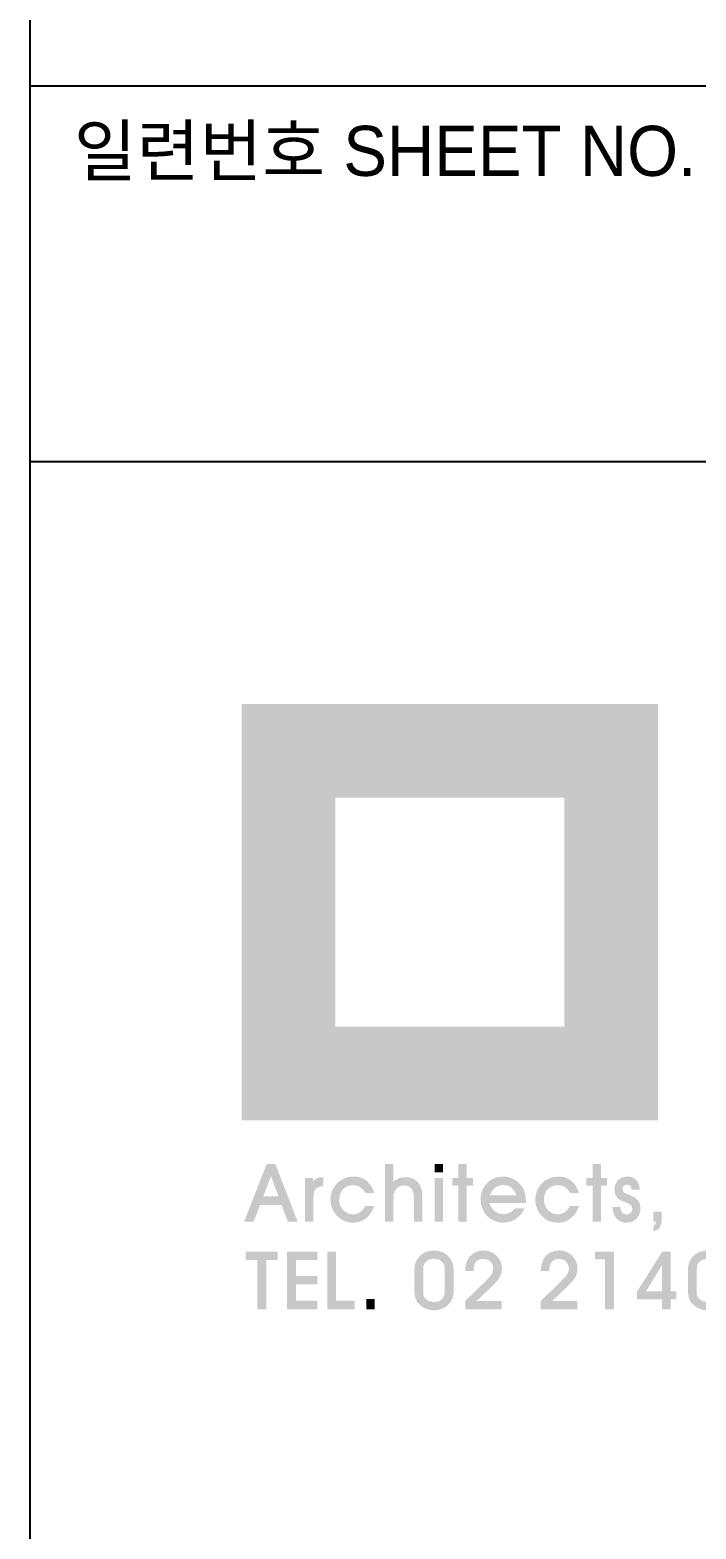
# Model space of a CAD drawing. Header units: millimetres. Extents: x -24416 to 92204, y -190080 to 23760.
# Drawn here: x 37550 to 38881, y -157662 to -154669 of the extents above; entities that cross this region are included whole.
import ezdxf

# ---------------------------------------------------------------- set-up
doc = ezdxf.new("R2010")
doc.units = ezdxf.units.MM
doc.header["$LTSCALE"] = 50
doc.layers.add('AA-BORD-FORM', color=7, linetype='Continuous')
doc.layers.add('AA-BORD-TEXT', color=3, linetype='Continuous')
doc.styles.add('HAUD01', font='Dotum.ttf')

# ---------------------------------------------------------------- blocks, each defined once
blk = doc.blocks.new('XR-FORM 청주월명')
at = {"layer": 'AA-BORD-FORM'}
h = blk.add_hatch(color=256, dxfattribs=at)
h.paths.add_polyline_path([(776.088, 87.312), (759.463, 87.312), (759.463, 70.688), (776.088, 70.688)])
h.paths.add_polyline_path([(763.2, 83.576), (772.351, 83.576), (772.351, 74.425), (763.2, 74.425)], flags=16)
h = blk.add_hatch(color=256, dxfattribs=at)
h.paths.add_polyline_path([(760.801, 68.941), (760.459, 68.941), (759.556, 66.638), (759.937, 66.638), (760.192, 67.299), (761.057, 67.299), (761.304, 66.638), (761.696, 66.638)])
h.paths.add_polyline_path([(760.929, 67.649), (760.325, 67.649), (760.627, 68.465)], flags=16)
for points in [[(765.531, 67.69), (765.581, 67.873), (765.7, 68.019), (765.727, 68.035), (765.898, 68.084), (765.953, 68.087), (766.14, 68.049), (766.249, 67.957), (766.314, 67.815), (766.342, 67.62), (766.344, 67.541), (766.344, 66.638), (766.679, 66.638), (766.679, 67.641), (766.662, 67.848), (766.613, 68.025), (766.532, 68.171), (766.494, 68.218), (766.363, 68.326), (766.197, 68.392), (766.004, 68.416), (765.996, 68.416), (765.806, 68.394), (765.76, 68.381), (765.605, 68.299), (765.521, 68.234), (765.521, 68.941), (765.183, 68.941), (765.183, 66.638), (765.521, 66.638), (765.521, 67.435), (765.526, 67.639)], [(767.505, 68.941), (767.173, 68.941), (767.173, 68.612), (767.505, 68.612)], [(768.696, 68.383), (768.451, 68.383), (768.451, 68.941), (768.117, 68.941), (768.117, 68.383), (767.872, 68.383), (767.872, 68.074), (768.117, 68.074), (768.117, 66.638), (768.451, 66.638), (768.451, 68.074), (768.696, 68.074)], [(774.057, 68.383), (773.812, 68.383), (773.812, 68.941), (773.478, 68.941), (773.478, 68.383), (773.233, 68.383), (773.233, 68.074), (773.478, 68.074), (773.478, 66.638), (773.812, 66.638), (773.812, 68.074), (774.057, 68.074)], [(762.326, 67.609), (762.348, 67.818), (762.405, 67.94), (762.538, 68.027), (762.715, 68.06), (762.715, 68.416), (762.527, 68.394), (762.489, 68.381), (762.334, 68.28), (762.307, 68.234), (762.307, 68.383), (761.992, 68.383), (761.992, 66.638), (762.326, 66.638)], [(763.357, 67.421), (763.351, 67.516), (763.376, 67.704), (763.452, 67.864), (763.509, 67.935), (763.653, 68.044), (763.827, 68.093), (763.889, 68.098), (764.08, 68.071), (764.186, 68.025), (764.319, 67.905), (764.395, 67.788), (764.759, 67.788), (764.681, 67.973), (764.583, 68.128), (764.463, 68.256), (764.441, 68.275), (764.286, 68.37), (764.115, 68.424), (763.947, 68.441), (763.759, 68.424), (763.579, 68.375), (763.566, 68.37), (763.4, 68.28), (763.261, 68.161), (763.251, 68.15), (763.136, 67.997), (763.066, 67.859), (763.019, 67.679), (763.006, 67.511), (763.025, 67.329), (763.074, 67.166), (763.158, 67), (763.267, 66.866), (763.408, 66.744), (763.55, 66.668), (763.724, 66.614), (763.906, 66.597), (764.099, 66.614), (764.27, 66.671), (764.422, 66.763), (764.55, 66.883), (764.653, 67.032), (764.738, 67.209), (764.757, 67.258), (764.395, 67.258), (764.286, 67.1), (764.191, 67.016), (764.023, 66.943), (763.906, 66.929), (763.724, 66.959), (763.569, 67.046), (763.512, 67.098), (763.408, 67.247)], [(767.505, 68.383), (767.173, 68.383), (767.173, 66.638), (767.505, 66.638)], [(772.763, 68.128), (772.643, 68.256), (772.621, 68.275), (772.467, 68.37), (772.295, 68.424), (772.127, 68.441), (771.939, 68.424), (771.76, 68.375), (771.746, 68.37), (771.58, 68.28), (771.442, 68.161), (771.431, 68.15), (771.317, 67.997), (771.246, 67.859), (771.2, 67.679), (771.186, 67.511), (771.205, 67.329), (771.254, 67.166), (771.338, 67), (771.447, 66.866), (771.588, 66.744), (771.73, 66.668), (771.904, 66.614), (772.086, 66.597), (772.279, 66.614), (772.45, 66.671), (772.602, 66.763), (772.73, 66.883), (772.834, 67.032), (772.918, 67.209), (772.937, 67.258), (772.575, 67.258), (772.467, 67.1), (772.371, 67.016), (772.203, 66.943), (772.086, 66.929), (771.904, 66.959), (771.749, 67.046), (771.692, 67.098), (771.588, 67.247), (771.537, 67.421), (771.531, 67.516), (771.556, 67.704), (771.632, 67.864), (771.689, 67.935), (771.833, 68.044), (772.007, 68.093), (772.07, 68.098), (772.26, 68.071), (772.366, 68.025), (772.499, 67.905), (772.575, 67.788), (772.94, 67.788), (772.861, 67.973)], [(775.22, 68.307), (775.076, 68.405), (774.891, 68.443), (774.862, 68.443), (774.679, 68.413), (774.527, 68.321), (774.497, 68.294), (774.394, 68.144), (774.348, 67.968), (774.348, 67.921), (774.378, 67.736), (774.391, 67.704), (774.5, 67.56), (774.533, 67.53), (774.644, 67.467), (774.807, 67.405), (774.878, 67.378), (775.025, 67.28), (775.074, 67.136), (775.006, 66.978), (774.84, 66.915), (774.677, 66.981), (774.66, 67), (774.59, 67.163), (774.587, 67.228), (774.272, 67.228), (774.296, 67.03), (774.361, 66.864), (774.432, 66.766), (774.573, 66.654), (774.745, 66.603), (774.829, 66.597), (775.014, 66.622), (775.171, 66.703), (775.231, 66.755), (775.337, 66.902), (775.389, 67.073), (775.394, 67.149), (775.367, 67.345), (775.305, 67.475), (775.185, 67.592), (775.025, 67.679), (774.894, 67.728), (774.723, 67.807), (774.666, 67.938), (774.715, 68.074), (774.848, 68.122), (774.987, 68.074), (775.041, 67.919), (775.365, 67.919), (775.332, 68.114), (775.253, 68.269)], [(776.232, 66.687), (776.232, 67.038), (775.903, 67.038), (775.903, 66.638), (776.014, 66.638), (775.973, 66.51), (775.903, 66.47), (775.903, 66.244), (776.079, 66.317), (776.153, 66.391), (776.218, 66.546)], [(760.442, 65.105), (760.902, 65.105), (760.902, 65.442), (759.619, 65.442), (759.619, 65.105), (760.089, 65.105), (760.089, 63.139), (760.442, 63.139)], [(762.481, 65.442), (761.269, 65.442), (761.269, 63.139), (762.481, 63.139), (762.481, 63.485), (761.625, 63.485), (761.625, 64.132), (762.481, 64.132), (762.481, 64.463), (761.625, 64.463), (761.625, 65.108), (762.481, 65.108)], [(763.232, 65.442), (762.875, 65.442), (762.875, 63.139), (763.974, 63.139), (763.974, 63.485), (763.232, 63.485)], [(769.658, 65.263), (769.645, 65.276), (769.498, 65.39), (769.332, 65.461), (769.153, 65.488), (769.128, 65.488), (768.938, 65.469), (768.769, 65.407), (768.625, 65.306), (768.593, 65.273), (768.492, 65.135), (768.424, 64.972), (768.391, 64.784), (768.389, 64.689), (768.389, 64.667), (768.726, 64.667), (768.726, 64.719), (768.753, 64.915), (768.826, 65.045), (768.97, 65.135), (769.115, 65.154), (769.294, 65.116), (769.403, 65.042), (769.495, 64.89), (769.511, 64.762), (769.473, 64.588), (769.424, 64.504), (769.324, 64.387), (769.199, 64.259), (769.191, 64.249), (768.389, 63.471), (768.389, 63.139), (769.851, 63.139), (769.851, 63.476), (768.851, 63.476), (769.528, 64.123), (769.664, 64.27), (769.764, 64.414), (769.772, 64.431), (769.84, 64.607), (769.857, 64.765), (769.835, 64.947), (769.77, 65.113)], [(772.665, 65.276), (772.518, 65.39), (772.355, 65.461), (772.173, 65.488), (772.151, 65.488), (771.958, 65.469), (771.79, 65.407), (771.646, 65.306), (771.616, 65.273), (771.512, 65.135), (771.447, 64.972), (771.412, 64.784), (771.409, 64.689), (771.409, 64.667), (771.746, 64.667), (771.746, 64.719), (771.773, 64.915), (771.847, 65.045), (771.991, 65.135), (772.135, 65.154), (772.314, 65.116), (772.423, 65.042), (772.515, 64.89), (772.532, 64.762), (772.494, 64.588), (772.445, 64.504), (772.344, 64.387), (772.219, 64.259), (772.211, 64.249), (771.409, 63.471), (771.409, 63.139), (772.872, 63.139), (772.872, 63.476), (771.871, 63.476), (772.548, 64.123), (772.684, 64.27), (772.785, 64.414), (772.793, 64.431), (772.861, 64.607), (772.877, 64.765), (772.855, 64.947), (772.79, 65.113), (772.679, 65.263)], [(774.331, 65.437), (773.573, 65.437), (773.573, 65.135), (773.97, 65.135), (773.97, 63.139), (774.331, 63.139)], [(764.778, 63.555), (764.439, 63.555), (764.439, 63.139), (764.778, 63.139)]]:
    blk.add_hatch(color=256, dxfattribs=at).paths.add_polyline_path(points)
h = blk.add_hatch(color=256, dxfattribs=at)
h.paths.add_polyline_path([(770.327, 68.335), (770.153, 68.405), (769.971, 68.438), (769.895, 68.441), (769.707, 68.422), (769.541, 68.37), (769.384, 68.28), (769.245, 68.158), (769.131, 68.006), (769.063, 67.864), (769.014, 67.688), (769, 67.516), (769.019, 67.331), (769.068, 67.168), (769.153, 67.002), (769.261, 66.866), (769.405, 66.744), (769.552, 66.668), (769.726, 66.614), (769.914, 66.597), (770.101, 66.614), (770.275, 66.671), (770.411, 66.747), (770.55, 66.861), (770.667, 67.002), (770.759, 67.168), (770.379, 67.168), (770.243, 67.04), (770.183, 67), (770.006, 66.94), (769.914, 66.934), (769.729, 66.962), (769.574, 67.049), (769.452, 67.179), (769.365, 67.345), (769.354, 67.383), (770.814, 67.383), (770.814, 67.448), (770.8, 67.644), (770.776, 67.772), (770.708, 67.948), (770.659, 68.035), (770.542, 68.18), (770.398, 68.294)])
h.paths.add_polyline_path([(769.916, 68.106), (770.101, 68.074), (770.221, 68.008), (770.338, 67.883), (770.43, 67.709), (770.436, 67.693), (769.37, 67.693), (769.462, 67.867), (769.589, 68.002), (769.756, 68.084)], flags=16)
h = blk.add_hatch(color=256, dxfattribs=at)
h.paths.add_polyline_path([(767.929, 64.637), (767.918, 64.836), (767.902, 64.928), (767.834, 65.105), (767.801, 65.154), (767.676, 65.295), (767.527, 65.398), (767.519, 65.401), (767.35, 65.466), (767.163, 65.488), (767.146, 65.488), (766.956, 65.469), (766.785, 65.415), (766.774, 65.409), (766.619, 65.306), (766.494, 65.173), (766.404, 65.012), (766.377, 64.915), (766.361, 64.749), (766.358, 64.624), (766.358, 63.955), (766.366, 63.751), (766.382, 63.645), (766.448, 63.468), (766.488, 63.408), (766.619, 63.275), (766.774, 63.18), (766.945, 63.118), (767.133, 63.096), (767.146, 63.096), (767.334, 63.118), (767.508, 63.177), (767.519, 63.183), (767.676, 63.283), (767.798, 63.416), (767.883, 63.582), (767.902, 63.65), (767.926, 63.824), (767.929, 63.941)])
h.paths.add_polyline_path([(766.711, 64.686), (766.722, 64.86), (766.766, 64.983), (766.902, 65.102), (766.921, 65.11), (767.097, 65.154), (767.141, 65.154), (767.326, 65.124), (767.364, 65.108), (767.505, 64.991), (767.516, 64.977), (767.562, 64.852), (767.573, 64.686), (767.573, 63.895), (767.546, 63.694), (767.468, 63.547), (767.326, 63.455), (767.138, 63.427), (766.953, 63.46), (766.918, 63.476), (766.771, 63.591), (766.76, 63.604), (766.717, 63.716), (766.711, 63.846)], flags=16)
h = blk.add_hatch(color=256, dxfattribs=at)
h.paths.add_polyline_path([(776.596, 65.442), (776.262, 65.442), (775.256, 63.846), (775.256, 63.536), (776.256, 63.536), (776.256, 63.139), (776.596, 63.139), (776.596, 63.536), (776.827, 63.536), (776.827, 63.86), (776.596, 63.86)])
h.paths.add_polyline_path([(776.256, 64.912), (776.256, 63.86), (775.615, 63.86)], flags=16)
h = blk.add_hatch(color=256, dxfattribs=at)
h.paths.add_polyline_path([(778.605, 65.295), (778.453, 65.398), (778.447, 65.401), (778.276, 65.466), (778.089, 65.488), (778.075, 65.488), (777.885, 65.469), (777.711, 65.415), (777.702, 65.409), (777.545, 65.306), (777.422, 65.173), (777.333, 65.012), (777.306, 64.915), (777.287, 64.749), (777.284, 64.624), (777.284, 63.955), (777.295, 63.751), (777.308, 63.645), (777.376, 63.468), (777.417, 63.408), (777.548, 63.275), (777.702, 63.18), (777.874, 63.118), (778.061, 63.096), (778.075, 63.096), (778.263, 63.118), (778.437, 63.177), (778.447, 63.183), (778.605, 63.283), (778.727, 63.416), (778.812, 63.582), (778.831, 63.65), (778.855, 63.824), (778.858, 63.941), (778.858, 64.637), (778.847, 64.836), (778.831, 64.928), (778.763, 65.105), (778.73, 65.154)])
h.paths.add_polyline_path([(778.069, 65.154), (778.254, 65.124), (778.292, 65.108), (778.434, 64.991), (778.445, 64.977), (778.491, 64.852), (778.499, 64.686), (778.499, 63.895), (778.475, 63.694), (778.397, 63.547), (778.254, 63.455), (778.067, 63.427), (777.882, 63.46), (777.844, 63.476), (777.7, 63.591), (777.689, 63.604), (777.645, 63.716), (777.64, 63.846), (777.64, 64.686), (777.648, 64.86), (777.694, 64.983), (777.83, 65.102), (777.849, 65.11), (778.026, 65.154)], flags=16)
at = {"layer": 'AA-BORD-FORM', "color": 2}
for p, q in [((751, 577), (751, 17)), ((751, 97), (821, 97))]:
    blk.add_line(p, q, dxfattribs=at)
at = {"layer": 'AA-BORD-FORM', "color": 3}
blk.add_line((751, 112), (821, 112), dxfattribs=at)
at = {"layer": 'AA-BORD-TEXT', "color": 3, "style": 'HAUD01'}
blk.add_text('일련번호 SHEET NO.', height=2, rotation=360, dxfattribs=at).set_placement((752.752, 108.4))

msp = doc.modelspace()

# ---------------------------------------------------------------- block references
at = {"xscale": 50, "yscale": 50, "zscale": 50}
msp.add_blockref('XR-FORM 청주월명', (0, -160380), dxfattribs=at)

doc.saveas('drawing.dxf')
